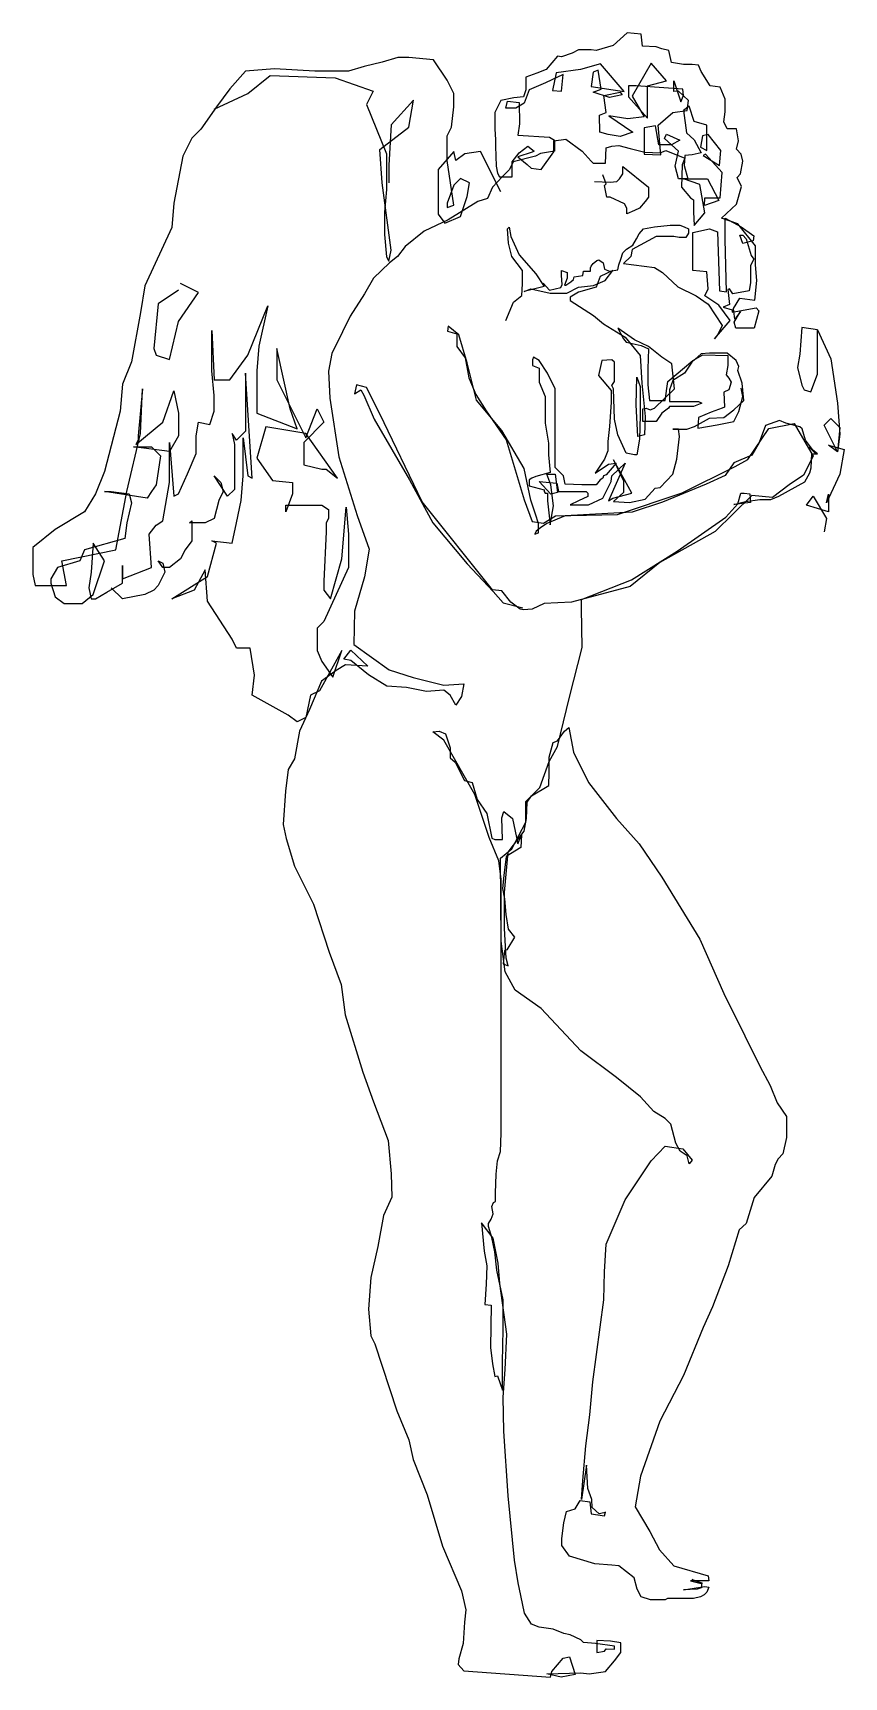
# Model space of a CAD drawing. Header units: millimetres. Extents: x 351279 to 387190, y -1289537 to -1277077.
# Drawn here: x 381253 to 381532, y -1288612 to -1288047 of the extents above; entities that cross this region are included whole.
import ezdxf

# ---------------------------------------------------------------- set-up
doc = ezdxf.new("R2010")
doc.units = ezdxf.units.MM
doc.header["$LTSCALE"] = 20

msp = doc.modelspace()

# ---------------------------------------------------------------- linework, layer by layer
at = {"color": 8}
for points in [[(381428.57, -1288133.355), (381430.741, -1288135.741), (381434.648, -1288134.874), (381435.083, -1288133.789), (381434.866, -1288130.751), (381434.866, -1288129.016), (381436.819, -1288129.666), (381436.819, -1288131.619), (381435.951, -1288134.006), (381436.385, -1288134.006), (381438.122, -1288132.921), (381438.99, -1288132.053), (381439.208, -1288131.185), (381442.247, -1288130.751), (381442.464, -1288129.233), (381444.852, -1288129.233), (381444.852, -1288128.148), (381445.069, -1288127.497), (381445.721, -1288126.629), (381447.023, -1288125.544), (381447.675, -1288125.327), (381449.194, -1288126.412), (381449.628, -1288128.582), (381450.28, -1288128.799), (381451.365, -1288129.233), (381454.188, -1288128.799), (381454.622, -1288127.063), (381455.273, -1288125.11), (381455.924, -1288122.941), (381457.227, -1288121.639), (381459.398, -1288120.337), (381460.701, -1288118.167), (381461.569, -1288116.432), (381463.089, -1288114.696), (381466.779, -1288114.045), (381472.207, -1288113.394), (381475.464, -1288113.394), (381476.983, -1288114.045), (381478.503, -1288114.696), (381478.503, -1288116.215), (381477.635, -1288117.734), (381475.246, -1288117.734), (381473.51, -1288117.3), (381467.431, -1288117.3), (381459.181, -1288121.856), (381458.747, -1288124.242), (381456.141, -1288126.629), (381466.779, -1288127.931), (381469.602, -1288129.666), (381474.812, -1288134.657), (381481.108, -1288137.694), (381485.233, -1288140.515), (381490.009, -1288147.891), (381488.707, -1288150.712), (381487.404, -1288152.448), (381492.832, -1288146.156), (381488.924, -1288140.949), (381484.148, -1288137.694), (381485.233, -1288135.307), (381484.799, -1288129.449), (381480.023, -1288129.016), (381480.023, -1288115.998), (381485.667, -1288114.696), (381488.49, -1288115.781), (381489.141, -1288135.958), (381491.529, -1288136.392), (381491.095, -1288118.384), (381491.095, -1288111.008), (381496.522, -1288114.045), (381500.864, -1288117.083), (381500.647, -1288118.818), (381497.174, -1288119.686), (381496.088, -1288116.866), (381497.174, -1288116.866), (381498.259, -1288118.167), (381499.996, -1288123.808), (381500.864, -1288125.11), (381499.779, -1288127.28), (381499.779, -1288133.138), (381499.345, -1288135.958), (381493.7, -1288137.043), (381492.615, -1288135.307), (381491.963, -1288135.524), (381492.615, -1288140.732), (381490.444, -1288141.599), (381493.483, -1288142.467), (381493.483, -1288143.335), (381501.733, -1288141.816), (381502.601, -1288142.901), (381501.082, -1288148.759), (381494.786, -1288148.759), (381494.134, -1288146.806), (381496.305, -1288143.118), (381494.351, -1288145.722), (381493.917, -1288142.033), (381496.088, -1288138.562), (381501.299, -1288139.213), (381501.95, -1288132.487), (381501.516, -1288127.063), (381501.516, -1288120.554), (381495.437, -1288112.96), (381489.792, -1288111.008), (381495.003, -1288106.234), (381496.74, -1288100.16), (381495.22, -1288097.122), (381496.305, -1288095.82), (381497.174, -1288091.481), (381496.522, -1288089.094), (381495.003, -1288087.359), (381495.654, -1288084.538), (381495.003, -1288080.416), (381491.746, -1288080.416), (381490.661, -1288078.029), (381491.095, -1288074.558), (381491.095, -1288070.219), (381489.358, -1288066.096), (381485.884, -1288065.663), (381482.845, -1288060.672), (381481.977, -1288058.503), (381479.806, -1288058.286), (381476.766, -1288058.286), (381472.641, -1288057.635), (381471.773, -1288053.513), (381469.385, -1288052.862), (381467.431, -1288052.211), (381462.655, -1288051.994), (381462.22, -1288047.872), (381457.444, -1288047.438), (381452.668, -1288051.777), (381446.806, -1288053.513), (381445.069, -1288053.296), (381440.727, -1288053.296), (381438.556, -1288054.38), (381434.866, -1288055.682), (381433.563, -1288055.465), (381429.655, -1288060.021), (381426.399, -1288061.323), (381422.708, -1288062.625), (381422.708, -1288066.964), (381421.839, -1288069.351), (381418.583, -1288069.785), (381414.024, -1288070.653), (381412.07, -1288074.775), (381412.07, -1288080.416), (381412.287, -1288084.104), (381412.287, -1288086.274), (381412.504, -1288093.217), (381412.938, -1288095.603), (381413.59, -1288096.905), (381417.932, -1288096.905), (381417.932, -1288091.698), (381420.32, -1288088.661), (381423.359, -1288086.274), (381425.53, -1288088.01), (381424.879, -1288088.444), (381419.885, -1288089.962), (381423.142, -1288092.566), (381424.445, -1288093.868), (381427.918, -1288094.302), (381432.26, -1288088.227), (381432.26, -1288084.538), (381436.385, -1288083.887), (381442.03, -1288088.01), (381445.069, -1288091.481), (381445.721, -1288092.132), (381450.063, -1288092.132), (381450.28, -1288086.925), (381452.234, -1288086.274), (381454.622, -1288086.057), (381458.53, -1288087.142), (381463.523, -1288088.444), (381468.733, -1288088.661), (381470.687, -1288087.793), (381477.2, -1288090.396), (381476.332, -1288092.783), (381476.115, -1288100.377), (381479.154, -1288104.065), (381480.24, -1288104.716), (381480.24, -1288108.838), (381480.457, -1288113.611), (381484.148, -1288109.272), (381482.411, -1288099.509), (381476.766, -1288097.556), (381485.016, -1288097.556), (381488.924, -1288104.933), (381483.931, -1288106.668), (381484.148, -1288104.065), (381489.358, -1288104.065), (381490.009, -1288095.386), (381484.365, -1288089.094), (381483.496, -1288089.528), (381489.141, -1288093), (381489.575, -1288087.793), (381485.233, -1288082.369), (381483.279, -1288082.803), (381482.628, -1288086.708), (381484.799, -1288087.793), (381484.799, -1288081.067), (381484.799, -1288079.114), (381480.457, -1288077.812), (381478.72, -1288072.605), (381476.766, -1288074.124), (381477.852, -1288081.718), (381480.457, -1288084.104), (381482.845, -1288088.661), (381479.806, -1288089.311), (381477.2, -1288089.528), (381476.983, -1288093), (381478.286, -1288097.556), (381475.029, -1288097.556), (381473.944, -1288093.217), (381475.029, -1288088.01), (381470.253, -1288083.67), (381470.904, -1288082.152), (381475.464, -1288084.321), (381472.641, -1288085.84), (381468.299, -1288085.84), (381467.214, -1288079.331), (381463.306, -1288079.982), (381463.306, -1288089.094), (381468.951, -1288089.311), (381468.082, -1288079.114), (381473.075, -1288074.775), (381478.069, -1288074.124), (381478.503, -1288070.653), (381475.029, -1288067.398), (381473.51, -1288067.615), (381473.51, -1288063.927), (381475.898, -1288071.087), (381476.766, -1288068.917), (381476.549, -1288066.747), (381470.036, -1288066.313), (381460.484, -1288065.663), (381457.878, -1288065.663), (381457.878, -1288069.351), (381464.391, -1288076.728), (381464.391, -1288065.663), (381470.904, -1288063.927), (381465.694, -1288057.852), (381459.181, -1288069.134), (381463.306, -1288076.294), (381457.661, -1288076.945), (381451.148, -1288075.86), (381459.398, -1288081.501), (381455.056, -1288083.02), (381450.931, -1288082.369), (381448.109, -1288081.501), (381447.892, -1288075.643), (381450.28, -1288074.775), (381449.411, -1288068.917), (381455.056, -1288067.832), (381455.707, -1288068.7), (381451.365, -1288069.568), (381445.721, -1288067.832), (381448.543, -1288066.747), (381447.457, -1288060.238), (381445.721, -1288060.889), (381445.069, -1288065.879), (381456.359, -1288067.615), (381448.326, -1288058.069), (381441.379, -1288060.021), (381433.129, -1288061.106), (381431.826, -1288067.181), (381434.866, -1288067.398), (381435.517, -1288061.757), (381429.438, -1288064.578), (381423.793, -1288066.964), (381422.057, -1288071.52), (381419.234, -1288073.256), (381415.761, -1288073.256), (381416.412, -1288070.87), (381420.32, -1288071.304), (381420.537, -1288078.68), (381419.885, -1288082.586), (381430.741, -1288083.236), (381432.477, -1288084.321), (381432.477, -1288088.01), (381427.701, -1288088.877), (381425.964, -1288089.745), (381418.366, -1288091.698), (381417.063, -1288094.302), (381414.675, -1288096.688), (381411.201, -1288100.377), (381409.465, -1288104.282), (381406.208, -1288105.367), (381396.004, -1288111.659), (381387.754, -1288115.564), (381381.241, -1288120.771), (381378.636, -1288124.242), (381375.814, -1288126.412), (381370.365, -1288131.641), (381367.325, -1288137.065), (381362.332, -1288144.658), (381359.727, -1288150.083), (381356.036, -1288157.459), (381354.951, -1288163.534), (381355.385, -1288172.82), (381358.424, -1288192.998), (381364.72, -1288213.175), (381368.845, -1288224.674), (381367.325, -1288234.22), (381363.852, -1288245.936), (381363.635, -1288257.435), (381375.792, -1288266.114), (381384.042, -1288268.717), (381394.463, -1288271.321), (381401.41, -1288270.887), (381400.542, -1288275.226), (381398.588, -1288278.264), (381396.634, -1288274.792), (381394.463, -1288273.057), (381388.601, -1288273.491), (381381.654, -1288272.189), (381374.924, -1288271.755), (381368.628, -1288267.85), (381362.549, -1288262.86), (381360.161, -1288262.426), (381362.549, -1288259.388), (381368.411, -1288264.812), (381360.812, -1288264.378), (381357.556, -1288266.331), (381352.562, -1288269.976), (381348.437, -1288279.739), (381344.964, -1288287.116), (381343.227, -1288296.662), (381341.056, -1288300.35), (381340.188, -1288307.727), (381339.319, -1288319.226), (381340.405, -1288323.999), (381343.227, -1288333.546), (381349.74, -1288346.564), (381355.168, -1288363.053), (381359.293, -1288374.118), (381360.595, -1288384.532), (381366.674, -1288404.232), (381370.365, -1288414.429), (381375.358, -1288427.664), (381376.444, -1288439.163), (381376.661, -1288447.191), (381373.838, -1288453.482), (381371.884, -1288464.114), (381369.496, -1288474.745), (381368.628, -1288485.593), (381369.496, -1288494.705), (381370.799, -1288497.526), (381378.398, -1288520.48), (381382.522, -1288530.461), (381384.042, -1288537.186), (381388.818, -1288549.336), (381394.029, -1288566.91), (381400.542, -1288582.315), (381402.062, -1288588.824), (381401.627, -1288593.034), (381401.193, -1288600.411), (381399.674, -1288605.618), (381399.456, -1288607.571), (381401.41, -1288609.74), (381431.153, -1288611.91), (381431.587, -1288609.957), (381435.495, -1288605.401), (381437.666, -1288604.967), (381439.62, -1288611.042), (381434.844, -1288611.91), (381429.851, -1288610.825), (381441.574, -1288610.391), (381444.396, -1288610.825), (381450.041, -1288609.957), (381453.081, -1288606.269), (381455.252, -1288603.448), (381455.252, -1288600.194), (381451.778, -1288599.543), (381447.002, -1288599.326), (381447.002, -1288603.448), (381449.607, -1288603.015), (381450.258, -1288602.147), (381453.081, -1288602.364), (381453.081, -1288601.279), (381446.567, -1288600.411), (381442.443, -1288599.977), (381441.574, -1288599.109), (381437.883, -1288597.374), (381435.712, -1288596.94), (381432.022, -1288595.421), (381427.245, -1288594.77), (381424.64, -1288593.685), (381422.252, -1288589.997), (381420.949, -1288583.922), (381420.081, -1288579.583), (381418.778, -1288571.772), (381416.607, -1288549.642), (381415.088, -1288527.512), (381414.871, -1288515.774), (381415.522, -1288506.293), (381416.173, -1288494.143), (381413.785, -1288476.786), (381413.134, -1288469.843), (381411.397, -1288461.165), (381407.489, -1288455.957), (381408.358, -1288465.721), (381409.226, -1288470.711), (381409.009, -1288477.003), (381408.575, -1288483.946), (381410.746, -1288484.163), (381410.529, -1288498.699), (381411.18, -1288504.34), (381412.048, -1288508.679), (381412.917, -1288508.462), (381414.654, -1288513.453), (381414.654, -1288503.906), (381414.871, -1288492.407), (381414.871, -1288482.427), (381412.7, -1288472.23), (381412.048, -1288465.938), (381410.963, -1288460.948), (381409.877, -1288457.259), (381409.877, -1288456.174), (381410.746, -1288454.656), (381411.397, -1288452.92), (381410.963, -1288450.316), (381411.614, -1288449.015), (381412.265, -1288448.581), (381412.265, -1288445.76), (381412.483, -1288439.251), (381412.917, -1288434.695), (381414.002, -1288431.441), (381414.219, -1288425.149), (381414.219, -1288417.338), (381414.219, -1288374.64), (381414.219, -1288337.973), (381413.351, -1288331.681), (381410.094, -1288323.654), (381405.101, -1288308.9), (381394.463, -1288290.242), (381390.772, -1288287.421), (381392.943, -1288287.204), (381395.114, -1288288.072), (381396.634, -1288292.845), (381396.634, -1288296.317), (381398.371, -1288297.835), (381401.627, -1288304.127), (381404.233, -1288304.778), (381405.969, -1288310.636), (381409.226, -1288315.409), (381410.963, -1288323.871), (381412.048, -1288324.305), (381414.654, -1288324.305), (381414.436, -1288316.928), (381415.088, -1288314.758), (381418.127, -1288317.145), (381419.864, -1288325.823), (381421.167, -1288322.786), (381420.949, -1288327.125), (381415.956, -1288330.163), (381415.088, -1288336.672), (381414.654, -1288341.228), (381415.305, -1288344.699), (381415.739, -1288350.123), (381416.607, -1288355.113), (381418.778, -1288357.934), (381416.173, -1288362.273), (381415.305, -1288362.49), (381414.871, -1288367.046), (381416.607, -1288367.697), (381415.956, -1288365.094), (381415.305, -1288354.896), (381415.305, -1288342.53), (381416.607, -1288328.644), (381422.035, -1288321.484), (381422.903, -1288317.145), (381423.121, -1288311.504), (381424.64, -1288309.334), (381430.502, -1288305.863), (381430.719, -1288301.307), (381430.719, -1288296.1), (381432.022, -1288291.109), (381433.541, -1288290.459), (381435.93, -1288287.204), (381437.449, -1288285.902), (381438.969, -1288294.364), (381444.179, -1288304.778), (381453.732, -1288317.145), (381461.548, -1288325.823), (381469.363, -1288337.322), (381482.389, -1288358.585), (381490.639, -1288377.244), (381497.804, -1288391.715), (381503.014, -1288402.129), (381506.488, -1288408.855), (381508.876, -1288414.713), (381512.132, -1288419.486), (381512.132, -1288426.646), (381510.83, -1288432.287), (381509.31, -1288434.023), (381508.224, -1288435.975), (381507.139, -1288439.881), (381501.06, -1288447.257), (381498.238, -1288456.153), (381495.85, -1288458.322), (381492.159, -1288470.668), (381486.731, -1288484.77), (381483.475, -1288491.93), (381476.745, -1288508.376), (381468.712, -1288523.997), (381461.982, -1288542.873), (381460.245, -1288553.504), (381465.238, -1288561.965), (381468.495, -1288568.257), (381473.488, -1288573.681), (381485.212, -1288577.153), (381485.429, -1288578.889), (381479.133, -1288578.889), (381482.824, -1288579.756), (381479.784, -1288578.455), (381483.041, -1288579.539), (381482.824, -1288581.275), (381481.521, -1288581.709), (381476.745, -1288581.926), (381484.126, -1288580.841), (381485.429, -1288581.058), (381484.777, -1288582.794), (381483.909, -1288583.662), (381482.606, -1288584.313), (381480.218, -1288584.963), (381478.047, -1288584.963), (381473.922, -1288584.963), (381471.317, -1288584.963), (381470.449, -1288585.397), (381465.455, -1288585.397), (381462.199, -1288584.313), (381460.896, -1288581.709), (381459.811, -1288577.804), (381454.6, -1288573.681), (381452.212, -1288573.464), (381446.35, -1288573.031), (381437.666, -1288570.427), (381435.061, -1288566.739), (381435.061, -1288564.352), (381435.712, -1288558.928), (381436.581, -1288555.023), (381439.62, -1288554.155), (381441.357, -1288551.334), (381444.614, -1288551.768), (381445.048, -1288555.89), (381449.607, -1288556.541), (381450.041, -1288555.24), (381449.39, -1288555.457), (381447.87, -1288555.89), (381445.482, -1288553.721), (381445.265, -1288550.9), (381443.962, -1288547.212), (381443.528, -1288539.184), (381441.791, -1288550.9), (381442.225, -1288544.391), (381443.311, -1288532.459), (381444.614, -1288521.827), (381445.699, -1288510.545), (381449.39, -1288482.34), (381449.607, -1288472.794), (381450.258, -1288463.291), (381456.771, -1288448.104), (381465.672, -1288434.652), (381470.449, -1288429.662), (381476.528, -1288430.53), (381479.784, -1288434.435), (381478.699, -1288435.737), (381478.047, -1288432.916), (381475.659, -1288431.398), (381474.139, -1288428.577), (381472.403, -1288422.068), (381470.449, -1288420.115), (381466.541, -1288417.729), (381461.982, -1288412.739), (381453.732, -1288406.013), (381441.574, -1288396.9), (381427.897, -1288382.364), (381418.996, -1288376.072), (381415.522, -1288369.78), (381414.219, -1288359.236), (381414.002, -1288330.814), (381417.91, -1288327.56), (381422.686, -1288318.447), (381422.686, -1288311.288), (381427.463, -1288306.515), (381430.719, -1288297.619), (381433.541, -1288292.412), (381437.666, -1288275.532), (381442.008, -1288258.392), (381441.791, -1288244.941), (381441.791, -1288241.903), (381458.942, -1288235.177), (381474.574, -1288225.414), (381491.29, -1288213.698), (381495.415, -1288209.142), (381496.501, -1288205.454), (381497.586, -1288205.454), (381499.54, -1288205.67), (381499.757, -1288208.708), (381494.113, -1288209.359), (381498.021, -1288208.274), (381503.014, -1288207.623), (381506.705, -1288207.623), (381509.527, -1288206.538), (381518.428, -1288201.548), (381520.165, -1288198.511), (381520.599, -1288196.775), (381520.816, -1288192.002), (381522.77, -1288192.002), (381519.948, -1288189.615), (381522.119, -1288191.785), (381518.645, -1288187.229), (381517.56, -1288183.323), (381516.691, -1288182.672), (381511.915, -1288181.371), (381509.744, -1288180.503), (381504.968, -1288182.239), (381502.797, -1288188.097), (381500.192, -1288192.436), (381494.113, -1288195.039), (381491.073, -1288199.379), (381484.56, -1288202.416), (381469.58, -1288208.491), (381459.159, -1288211.962), (381436.147, -1288213.264), (381429.851, -1288215.868), (381427.68, -1288217.386), (381426.16, -1288218.471), (381425.726, -1288219.556), (381427.028, -1288219.122), (381427.028, -1288215.868), (381425.943, -1288212.613), (381424.423, -1288207.84), (381422.035, -1288196.992), (381414.436, -1288183.974), (381405.752, -1288173.56), (381402.496, -1288160.694), (381399.674, -1288151.148), (381395.983, -1288148.111), (381395.766, -1288149.846), (381399.022, -1288150.714), (381399.022, -1288155.053), (381401.845, -1288158.959), (381403.147, -1288165.902), (381405.535, -1288171.543), (381409.009, -1288177.184), (381415.956, -1288187.164), (381422.035, -1288207.775), (381424.857, -1288215.152), (381428.765, -1288215.803), (381432.89, -1288213.199), (381454.166, -1288212.765), (381476.31, -1288205.389), (381494.547, -1288196.276), (381498.889, -1288193.89), (381506.053, -1288183.259), (381514.737, -1288181.523), (381521.251, -1288192.805), (381517.994, -1288199.314), (381513.001, -1288202.568), (381507.356, -1288206.907), (381500.192, -1288206.257), (381487.6, -1288218.623), (381468.712, -1288229.255), (381458.508, -1288237.499), (381438.318, -1288242.923), (381428.982, -1288243.357), (381424.857, -1288245.31), (381421.818, -1288245.527), (381420.732, -1288245.31), (381417.476, -1288242.923), (381414.436, -1288239.018), (381411.18, -1288238.584), (381387.082, -1288208.426), (381372.536, -1288178.268), (381367.977, -1288169.156), (381364.503, -1288168.288), (381363.852, -1288171.326), (381366.023, -1288170.024), (381367.108, -1288171.76), (381370.582, -1288180.004), (381382.74, -1288200.833), (381390.772, -1288215.586), (381402.496, -1288229.689), (381411.397, -1288239.235), (381414.871, -1288243.14), (381421.601, -1288244.876)], [(381414.053, -1288102.019), (381407.137, -1288088.197), (381401.759, -1288088.965), (381398.685, -1288091.269), (381397.917, -1288088.197), (381392.538, -1288094.34), (381392.538, -1288109.698), (381394.843, -1288112.77), (381400.222, -1288110.466), (381402.527, -1288103.555), (381403.295, -1288098.948), (381400.222, -1288097.412), (381397.917, -1288099.715), (381395.612, -1288105.859), (381395.612, -1288107.394), (381397.917, -1288106.627), (381395.612, -1288091.269), (381395.612, -1288082.822), (381397.148, -1288079.75), (381397.917, -1288072.839), (381397.917, -1288068.232), (381395.612, -1288063.624), (381391.001, -1288056.713), (381382.549, -1288055.945), (381378.707, -1288055.945), (381373.328, -1288057.481), (381367.181, -1288059.017), (381361.802, -1288060.553), (381356.424, -1288060.553), (381350.277, -1288060.553), (381336.446, -1288059.785), (381326.456, -1288060.553), (381321.078, -1288066.696), (381316.467, -1288072.839), (381311.089, -1288080.518), (381308.015, -1288083.59), (381304.942, -1288089.733), (381301.868, -1288105.859), (381301.1, -1288114.306), (381291.879, -1288134.271), (381290.342, -1288143.486), (381287.269, -1288160.379), (381284.195, -1288168.058), (381283.427, -1288177.273), (381278.048, -1288198.006), (381274.974, -1288205.685), (381271.132, -1288211.828), (381261.143, -1288217.972), (381253.459, -1288224.115), (381253.459, -1288231.794), (381253.459, -1288233.33), (381254.228, -1288237.169), (381264.985, -1288237.169), (381263.448, -1288228.722), (381281.89, -1288224.883), (381285.732, -1288204.917), (381290.342, -1288184.952), (381291.111, -1288169.594), (381289.574, -1288185.72), (381289.574, -1288187.256), (381288.805, -1288188.792), (381298.026, -1288181.113), (381301.868, -1288170.362), (381303.405, -1288178.041), (381303.405, -1288185.72), (381300.331, -1288191.095), (381288.037, -1288189.559), (381294.184, -1288189.559), (381297.258, -1288192.631), (381295.721, -1288202.614), (381294.184, -1288204.917), (381292.647, -1288207.221), (381278.048, -1288204.917), (381280.353, -1288204.917), (381286.5, -1288205.685), (381287.269, -1288208.757), (381285.732, -1288215.668), (381284.963, -1288221.043), (381271.132, -1288224.883), (381269.596, -1288228.722), (381261.912, -1288231.026), (381259.607, -1288234.865), (381259.607, -1288236.401), (381261.143, -1288241.008), (381264.217, -1288243.312), (381270.364, -1288243.312), (381274.206, -1288240.241), (381278.048, -1288228.722), (381274.206, -1288222.579), (381273.438, -1288232.562), (381272.669, -1288237.937), (381273.438, -1288241.776), (381274.974, -1288241.776), (381278.816, -1288239.473), (381284.195, -1288236.401), (381284.195, -1288233.33), (381284.195, -1288230.258), (381284.195, -1288234.865), (381294.184, -1288231.026), (381293.416, -1288219.507), (381293.416, -1288219.507), (381295.721, -1288216.436), (381298.026, -1288214.9), (381300.331, -1288201.846), (381300.331, -1288195.703), (381300.331, -1288188.024), (381301.868, -1288206.453), (381303.405, -1288205.685), (381306.478, -1288198.774), (381309.552, -1288191.863), (381309.552, -1288185.72), (381310.32, -1288181.113), (381314.162, -1288181.88), (381315.699, -1288177.273), (381315.699, -1288171.898), (381314.931, -1288163.451), (381314.931, -1288149.629), (381315.699, -1288166.522), (381321.078, -1288166.522), (381327.225, -1288158.076), (381334.14, -1288141.182), (381331.067, -1288155.004), (381330.298, -1288163.451), (381330.298, -1288174.201), (381330.298, -1288178.041), (381344.129, -1288183.416), (381341.824, -1288176.505), (381337.214, -1288155.772), (381337.214, -1288166.522), (381347.203, -1288186.488), (381351.045, -1288176.505), (381353.35, -1288181.113), (381346.435, -1288188.024), (381346.435, -1288195.703), (381352.582, -1288197.238), (381354.119, -1288197.238), (381357.96, -1288200.31), (381347.203, -1288184.952), (381333.372, -1288182.648), (381330.298, -1288193.399), (381335.677, -1288201.078), (381342.593, -1288201.846), (381342.593, -1288205.685), (381340.287, -1288211.828), (381340.287, -1288209.525), (381352.582, -1288209.525), (381354.887, -1288211.061), (381354.887, -1288214.132), (381354.119, -1288215.668), (381354.119, -1288218.739), (381353.35, -1288235.633), (381353.35, -1288238.705), (381355.655, -1288241.776), (381359.497, -1288227.954), (381361.034, -1288210.293), (381361.802, -1288219.507), (381361.802, -1288231.026), (381353.35, -1288249.455), (381351.045, -1288251.759), (381351.045, -1288259.438), (381352.582, -1288263.277), (381356.424, -1288268.653), (381359.497, -1288259.438), (381351.813, -1288273.26), (381348.74, -1288274.796), (381347.203, -1288282.475), (381344.129, -1288284.011), (381341.056, -1288281.707), (381328.762, -1288274.796), (381329.53, -1288267.885), (381327.993, -1288258.67), (381323.383, -1288258.67), (381321.846, -1288255.599), (381313.394, -1288242.544), (381312.625, -1288231.794), (381308.783, -1288238.705), (381301.1, -1288241.776), (381313.394, -1288234.097), (381316.467, -1288222.579), (381314.931, -1288221.811), (381321.846, -1288222.579), (381323.383, -1288215.668), (381324.92, -1288207.989), (381325.688, -1288199.542), (381325.688, -1288186.488), (381327.225, -1288199.542), (381328.762, -1288200.31), (381326.456, -1288164.219), (381326.456, -1288184.184), (381323.383, -1288187.256), (381321.846, -1288184.952), (381322.615, -1288188.792), (381322.615, -1288199.542), (381322.615, -1288204.149), (381320.309, -1288206.453), (381315.699, -1288199.542), (381318.004, -1288201.846), (381318.773, -1288204.917), (381317.236, -1288207.989), (381316.467, -1288211.061), (381315.699, -1288214.132), (381312.625, -1288215.668), (381307.247, -1288215.668), (381308.015, -1288214.9), (381308.015, -1288221.811), (381305.71, -1288224.883), (381304.173, -1288227.954), (381300.331, -1288231.026), (381298.026, -1288231.026), (381296.489, -1288228.722), (381298.026, -1288229.49), (381298.794, -1288232.562), (381296.489, -1288237.169), (381294.952, -1288238.705), (381291.879, -1288240.241), (381284.195, -1288241.776), (381280.353, -1288237.937)], [(381315.699, -1288073.607), (381327.225, -1288068.232), (381334.909, -1288062.089), (381357.192, -1288062.856), (381370.255, -1288067.464), (381367.95, -1288072.071), (381374.865, -1288088.965), (381374.865, -1288101.251), (381374.097, -1288108.93), (381374.097, -1288116.609), (381374.865, -1288124.288), (381375.633, -1288125.824), (381376.402, -1288121.984), (381373.328, -1288098.948), (381372.56, -1288087.429), (381382.549, -1288079.75), (381384.086, -1288070.535), (381376.402, -1288078.982), (381375.633, -1288092.804), (381375.633, -1288098.948)], [(381446.185, -1288098.425), (381451.626, -1288098.711), (381453.917, -1288098.425), (381454.776, -1288097.566), (381455.922, -1288095.849), (381455.922, -1288093.273), (381464.8, -1288100.428), (381464.8, -1288103.863), (381463.654, -1288105.294), (381461.65, -1288107.583), (381459.931, -1288108.442), (381457.354, -1288109.587), (381457.354, -1288108.728), (381457.354, -1288107.583), (381456.495, -1288106.152), (381451.626, -1288103.863), (381450.48, -1288103.863), (381449.621, -1288099.856), (381450.194, -1288099.283), (381449.048, -1288096.135)], [(381415.827, -1288146.221), (381418.405, -1288139.925), (381421.269, -1288137.635), (381421.555, -1288133.628), (381421.555, -1288129.049), (381417.832, -1288124.183), (381416.687, -1288119.604), (381416.4, -1288114.739), (381416.973, -1288114.166), (381417.546, -1288117.314), (381420.41, -1288123.611), (381426.137, -1288130.194), (381429.001, -1288134.487), (381422.128, -1288136.204), (381424.419, -1288135.345), (381431.006, -1288136.776), (381436.734, -1288136.776), (381440.743, -1288134.773), (381445.898, -1288134.2), (381449.908, -1288132.483), (381452.485, -1288129.049), (381448.189, -1288131.052), (381446.757, -1288134.773), (381440.743, -1288136.49), (381437.879, -1288138.207), (381437.879, -1288139.352), (381445.898, -1288144.504), (381449.335, -1288147.366), (381456.781, -1288151.945), (381461.936, -1288158.242), (381462.509, -1288167.686), (381463.654, -1288179.135), (381463.368, -1288185.431), (381461.077, -1288186.004), (381460.504, -1288175.128), (381460.79, -1288165.683), (381461.936, -1288168.831), (381461.936, -1288178.848), (381461.65, -1288186.862), (381460.79, -1288192.3), (381459.931, -1288192.3), (381457.067, -1288191.728), (381454.203, -1288185.431), (381453.058, -1288179.993), (381452.771, -1288169.69), (381452.199, -1288168.545), (381453.058, -1288167.114), (381453.058, -1288160.531), (381452.199, -1288159.673), (381448.762, -1288159.959), (381447.616, -1288165.111), (381451.912, -1288170.262), (381451.912, -1288174.269), (381451.34, -1288182.569), (381450.767, -1288187.721), (381450.767, -1288190.869), (381449.621, -1288193.731), (381446.471, -1288198.597), (381451.053, -1288195.448), (381453.631, -1288195.162), (381450.194, -1288199.169), (381449.335, -1288199.455), (381449.048, -1288200.314), (381448.189, -1288200.886), (381446.757, -1288202.603), (381441.889, -1288202.603), (381436.161, -1288202.317), (381435.588, -1288199.455), (381432.724, -1288196.593), (381432.724, -1288193.445), (381432.724, -1288182.569), (381432.724, -1288173.983), (381432.724, -1288169.69), (381430.147, -1288164.252), (381427.283, -1288159.959), (381425.278, -1288158.814), (381424.992, -1288159.673), (381424.992, -1288161.676), (381427.283, -1288162.535), (381427.283, -1288167.4), (381429.288, -1288172.266), (381429.288, -1288174.555), (381429.288, -1288181.424), (381430.433, -1288188.293), (381430.433, -1288192.3), (381431.006, -1288198.31), (381426.137, -1288199.741), (381424.705, -1288200.314), (381423.846, -1288200.886), (381423.846, -1288202.031), (381423.846, -1288202.89), (381429.001, -1288204.321), (381429.001, -1288204.893), (381429.288, -1288205.465), (381430.147, -1288205.465), (381430.147, -1288208.041), (381431.006, -1288216.341), (381432.151, -1288209.759), (381431.292, -1288202.603), (381429.86, -1288198.883), (381432.724, -1288198.883), (381433.583, -1288205.179), (381431.292, -1288205.752), (381427.283, -1288201.459), (381433.297, -1288202.031), (381433.87, -1288204.893), (381438.738, -1288204.893), (381443.321, -1288204.893), (381443.893, -1288205.465), (381443.893, -1288206.61), (381440.743, -1288208.041), (381437.879, -1288209.472), (381444.18, -1288209.472), (381449.048, -1288207.183), (381451.912, -1288201.459), (381452.199, -1288199.455), (381456.781, -1288195.162), (381451.053, -1288208.041), (381452.485, -1288207.183), (381459.072, -1288205.465), (381452.771, -1288194.017), (381456.208, -1288201.172), (381456.208, -1288205.179), (381452.771, -1288208.328), (381458.213, -1288208.614), (381463.654, -1288207.469), (381467.091, -1288203.748), (381468.809, -1288203.462), (381473.105, -1288198.883), (381474.537, -1288193.731), (381475.396, -1288186.004), (381475.11, -1288183.428), (381473.105, -1288183.428), (381475.396, -1288183.428), (381477.974, -1288183.428), (381480.551, -1288182.569), (381485.706, -1288179.707), (381490.575, -1288179.421), (381494.011, -1288176.845), (381497.448, -1288173.697), (381496.875, -1288167.686), (381495.443, -1288163.393), (381495.73, -1288161.962), (381494.871, -1288159.959), (381491.72, -1288157.383), (381485.706, -1288157.383), (381482.842, -1288157.669), (381479.692, -1288160.531), (381477.114, -1288164.252), (381473.105, -1288166.828), (381471.959, -1288169.976), (381471.959, -1288173.983), (381481.983, -1288173.983), (381483.129, -1288174.555), (381480.265, -1288175.7), (381477.974, -1288175.7), (381471.959, -1288175.7), (381471.673, -1288176.273), (381469.382, -1288177.99), (381467.377, -1288180.852), (381462.795, -1288180.852), (381462.795, -1288176.559), (381463.941, -1288176.273), (381465.373, -1288176.845), (381466.805, -1288176.273), (381473.678, -1288169.69), (381472.819, -1288161.104), (381469.382, -1288158.814), (381464.8, -1288155.093), (381459.931, -1288152.804), (381454.203, -1288148.797), (381456.208, -1288152.518), (381457.067, -1288153.662), (381462.222, -1288154.807), (381464.8, -1288155.952), (381464.513, -1288162.821), (381464.513, -1288168.259), (381465.086, -1288173.697), (381470.528, -1288173.697), (381471.387, -1288167.114), (381479.978, -1288159.959), (381483.415, -1288157.955), (381492.007, -1288158.242), (381492.007, -1288161.676), (381491.434, -1288164.824), (381492.293, -1288165.969), (381493.152, -1288167.4), (381492.293, -1288169.976), (381490.575, -1288170.835), (381490.861, -1288175.986), (381490.002, -1288176.273), (381486.279, -1288177.704), (381481.983, -1288179.421), (381481.697, -1288183.141), (381488.284, -1288181.997), (381494.011, -1288180.852), (381495.73, -1288177.417), (381497.162, -1288172.266), (381496.589, -1288169.404)], [(381303.405, -1288135.807), (381296.489, -1288140.414), (381294.952, -1288155.772), (381295.721, -1288158.076), (381300.331, -1288159.611), (381303.405, -1288146.557), (381310.32, -1288136.575), (381304.173, -1288133.503)], [(381522.76, -1288149.381), (381517.424, -1288148.62), (381516.662, -1288157.762), (381515.899, -1288162.333), (381517.424, -1288168.427), (381518.186, -1288169.951), (381520.473, -1288170.713), (381522.76, -1288164.618), (381522.76, -1288149.381), (381527.334, -1288159.285), (381529.621, -1288174.522), (381530.384, -1288185.188), (381529.621, -1288191.282), (381525.047, -1288182.14), (381527.334, -1288179.855), (381530.384, -1288182.902), (381529.621, -1288191.282), (381526.572, -1288188.997), (381531.908, -1288190.52), (381530.384, -1288198.901), (381525.81, -1288208.804), (381526.572, -1288205.757), (381526.572, -1288211.852), (381518.949, -1288209.566), (381521.236, -1288206.519), (381525.81, -1288214.137), (381525.047, -1288218.708)]]:
    msp.add_lwpolyline(points, dxfattribs=at)

doc.saveas('drawing.dxf')
